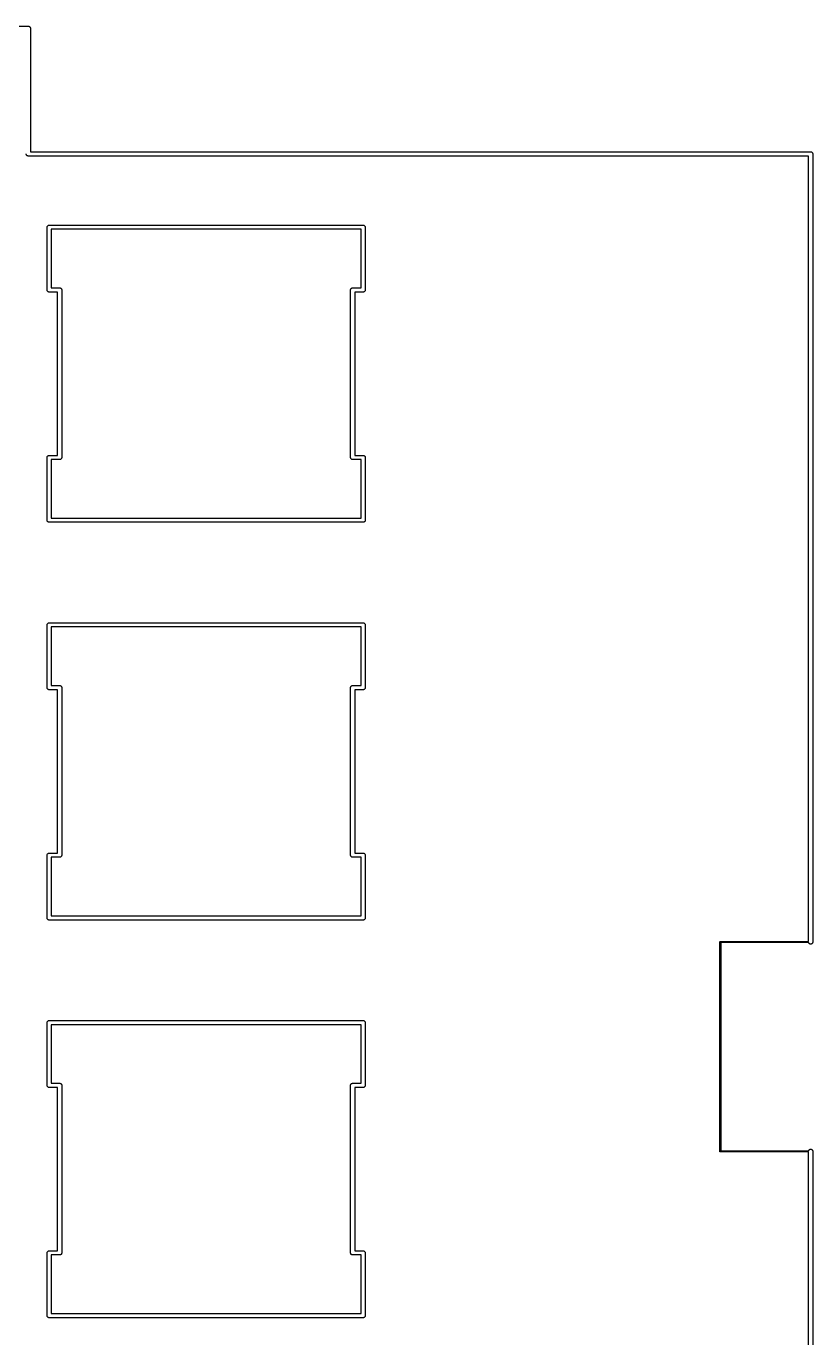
# Model space of a CAD drawing. Extents: x -0.52 to 4.17, y -1.94 to 2.49.
# Drawn here: x 2.69 to 4.17, y -0.37 to 2.097 of the extents above; entities that cross this region are included whole.
import ezdxf

# ---------------------------------------------------------------- set-up
doc = ezdxf.new("R2010")
doc.units = 0
doc.header["$MEASUREMENT"] = 0
doc.layers.add('BLACK', color=7, linetype='CONTINUOUS')

msp = doc.modelspace()

# ---------------------------------------------------------------- linework, layer by layer
at = {"layer": 'BLACK', "linetype": 'CONTINUOUS'}
for p, q in [((1.95008, 2.09653), (2.69398, 2.09653)), ((2.69398, 2.09653), (2.69418, 2.09655)), ((2.69418, 2.09655), (2.69437, 2.09653)), ((2.69437, 2.09653), (2.69495, 2.09648)), ((2.69495, 2.09648), (2.69569, 2.09625)), ((2.69569, 2.09625), (2.69637, 2.09589)), ((2.69637, 2.09589), (2.69697, 2.09539)), ((2.69697, 2.09539), (2.69747, 2.09479)), ((2.69747, 2.09479), (2.69783, 2.09411)), ((2.69783, 2.09411), (2.69806, 2.09337)), ((2.69806, 2.09337), (2.69813, 2.0926)), ((2.69813, 2.0926), (2.69811, 2.0924)), ((2.69811, 2.0924), (2.69811, 1.86031)), ((2.6903, 1.8556), (2.69022, 1.85638)), ((2.69052, 1.85486), (2.6903, 1.8556)), ((2.69089, 1.85418), (2.69052, 1.85486)), ((2.69138, 1.85358), (2.69089, 1.85418)), ((2.69198, 1.85309), (2.69138, 1.85358)), ((2.69266, 1.85272), (2.69198, 1.85309)), ((2.6934, 1.8525), (2.69266, 1.85272)), ((2.69398, 1.85244), (2.6934, 1.8525)), ((2.69418, 1.85242), (2.69398, 1.85244)), ((2.69437, 1.85244), (2.69418, 1.85242)), ((4.16213, 1.85244), (2.69437, 1.85244)), ((2.69811, 1.86031), (4.16587, 1.86031)), ((4.16213, 0.375), (4.16213, 1.85244)), ((4.16587, 1.86031), (4.16606, 1.86033)), ((4.16606, 1.86033), (4.16626, 1.86031)), ((4.16626, 1.86031), (4.16683, 1.86026)), ((4.16683, 1.86026), (4.16758, 1.86003)), ((4.16758, 1.86003), (4.16826, 1.85967)), ((4.16826, 1.85967), (4.16886, 1.85917)), ((4.16886, 1.85917), (4.16935, 1.85857)), ((4.16935, 1.85857), (4.16972, 1.85789)), ((4.16972, 1.85789), (4.16994, 1.85715)), ((4.16994, 1.85715), (4.17002, 1.85638)), ((4.17002, 1.85638), (4.17, 1.85618)), ((4.17, 1.85618), (4.17, 0.373823)), ((2.72959, 1.71858), (2.72967, 1.71935)), ((2.72961, 1.71839), (2.72959, 1.71858)), ((2.72961, 1.60066), (2.72961, 1.71839)), ((2.72967, 1.71935), (2.72989, 1.72009)), ((2.72989, 1.72009), (2.73026, 1.72078)), ((2.73026, 1.72078), (2.73075, 1.72138)), ((2.73075, 1.72138), (2.73135, 1.72187)), ((2.73135, 1.72187), (2.73203, 1.72224)), ((2.73203, 1.72224), (2.73277, 1.72246)), ((2.73277, 1.72246), (2.73335, 1.72252)), ((2.73335, 1.72252), (2.73355, 1.72254)), ((2.73355, 1.72254), (2.73374, 1.72252)), ((2.73374, 1.72252), (3.3239, 1.72252)), ((2.73748, 1.71464), (2.73748, 1.60441)), ((3.32016, 1.71464), (2.73748, 1.71464)), ((3.32016, 1.60441), (3.32016, 1.71464)), ((3.3239, 1.72252), (3.3241, 1.72254)), ((3.3241, 1.72254), (3.32429, 1.72252)), ((3.32429, 1.72252), (3.32487, 1.72246)), ((3.32487, 1.72246), (3.32561, 1.72224)), ((3.32561, 1.72224), (3.3263, 1.72187)), ((3.3263, 1.72187), (3.32689, 1.72138)), ((3.32689, 1.72138), (3.32739, 1.72078)), ((3.32739, 1.72078), (3.32775, 1.72009)), ((3.32775, 1.72009), (3.32798, 1.71935)), ((3.32798, 1.71935), (3.32805, 1.71858)), ((3.32805, 1.71858), (3.32803, 1.71839)), ((3.32803, 1.71839), (3.32803, 1.60066)), ((2.73748, 1.60441), (2.75304, 1.60441)), ((2.75304, 1.60441), (2.75323, 1.60443)), ((2.75323, 1.60443), (2.75342, 1.60441)), ((2.75342, 1.60441), (2.754, 1.60435)), ((2.754, 1.60435), (2.75475, 1.60413)), ((2.75475, 1.60413), (2.75543, 1.60376)), ((2.75543, 1.60376), (2.75603, 1.60327)), ((3.30162, 1.60327), (3.30221, 1.60376)), ((3.30221, 1.60376), (3.3029, 1.60413)), ((3.3029, 1.60413), (3.30364, 1.60435)), ((3.30364, 1.60435), (3.30422, 1.60441)), ((3.30422, 1.60441), (3.30441, 1.60443)), ((3.30441, 1.60443), (3.30461, 1.60441)), ((3.30461, 1.60441), (3.32016, 1.60441)), ((2.72959, 1.60047), (2.72961, 1.60066)), ((2.72967, 1.5997), (2.72959, 1.60047)), ((2.72989, 1.59896), (2.72967, 1.5997)), ((2.73026, 1.59827), (2.72989, 1.59896)), ((2.73075, 1.59767), (2.73026, 1.59827)), ((2.73135, 1.59718), (2.73075, 1.59767)), ((2.73203, 1.59682), (2.73135, 1.59718)), ((2.73277, 1.59659), (2.73203, 1.59682)), ((2.73335, 1.59653), (2.73277, 1.59659)), ((2.73355, 1.59651), (2.73335, 1.59653)), ((2.73374, 1.59653), (2.73355, 1.59651)), ((2.74929, 1.59653), (2.73374, 1.59653)), ((2.74929, 1.28945), (2.74929, 1.59653)), ((2.75603, 1.60327), (2.75652, 1.60267)), ((2.75652, 1.60267), (2.75689, 1.60198)), ((2.75689, 1.60198), (2.75711, 1.60124)), ((2.75711, 1.60124), (2.75719, 1.60047)), ((2.75719, 1.60047), (2.75717, 1.60028)), ((2.75717, 1.60028), (2.75717, 1.2857)), ((3.30046, 1.60047), (3.30053, 1.60124)), ((3.30048, 1.60028), (3.30046, 1.60047)), ((3.30048, 1.2857), (3.30048, 1.60028)), ((3.30053, 1.60124), (3.30076, 1.60198)), ((3.30076, 1.60198), (3.30112, 1.60267)), ((3.30112, 1.60267), (3.30162, 1.60327)), ((3.3239, 1.59653), (3.30835, 1.59653)), ((3.30835, 1.59653), (3.30835, 1.28945)), ((3.3241, 1.59651), (3.3239, 1.59653)), ((3.32429, 1.59653), (3.3241, 1.59651)), ((3.32487, 1.59659), (3.32429, 1.59653)), ((3.32561, 1.59682), (3.32487, 1.59659)), ((3.3263, 1.59718), (3.32561, 1.59682)), ((3.32689, 1.59767), (3.3263, 1.59718)), ((3.32739, 1.59827), (3.32689, 1.59767)), ((3.32775, 1.59896), (3.32739, 1.59827)), ((3.32798, 1.5997), (3.32775, 1.59896)), ((3.32805, 1.60047), (3.32798, 1.5997)), ((3.32803, 1.60066), (3.32805, 1.60047)), ((2.72959, 1.28551), (2.72967, 1.28628)), ((2.72961, 1.28532), (2.72959, 1.28551)), ((2.72961, 1.16759), (2.72961, 1.28532)), ((2.72967, 1.28628), (2.72989, 1.28702)), ((2.72989, 1.28702), (2.73026, 1.28771)), ((2.73026, 1.28771), (2.73075, 1.28831)), ((2.73075, 1.28831), (2.73135, 1.2888)), ((2.73135, 1.2888), (2.73203, 1.28916)), ((2.73203, 1.28916), (2.73277, 1.28939)), ((2.73277, 1.28939), (2.73335, 1.28945)), ((2.73335, 1.28945), (2.73355, 1.28947)), ((2.73355, 1.28947), (2.73374, 1.28945)), ((2.73374, 1.28945), (2.74929, 1.28945)), ((2.75652, 1.28331), (2.75603, 1.28271)), ((2.75689, 1.284), (2.75652, 1.28331)), ((2.75711, 1.28474), (2.75689, 1.284)), ((2.75719, 1.28551), (2.75711, 1.28474)), ((2.75717, 1.2857), (2.75719, 1.28551)), ((3.30046, 1.28551), (3.30048, 1.2857)), ((3.30053, 1.28474), (3.30046, 1.28551)), ((3.30076, 1.284), (3.30053, 1.28474)), ((3.30112, 1.28331), (3.30076, 1.284)), ((3.30162, 1.28271), (3.30112, 1.28331)), ((3.30835, 1.28945), (3.3239, 1.28945)), ((3.3239, 1.28945), (3.3241, 1.28947)), ((3.3241, 1.28947), (3.32429, 1.28945)), ((3.32429, 1.28945), (3.32487, 1.28939)), ((3.32487, 1.28939), (3.32561, 1.28916)), ((3.32561, 1.28916), (3.3263, 1.2888)), ((3.3263, 1.2888), (3.32689, 1.28831)), ((3.32689, 1.28831), (3.32739, 1.28771)), ((3.32739, 1.28771), (3.32775, 1.28702)), ((3.32775, 1.28702), (3.32798, 1.28628)), ((3.32798, 1.28628), (3.32805, 1.28551)), ((3.32805, 1.28551), (3.32803, 1.28532)), ((3.32803, 1.28532), (3.32803, 1.16759)), ((2.75304, 1.28157), (2.73748, 1.28157)), ((2.73748, 1.28157), (2.73748, 1.17134)), ((2.75323, 1.28155), (2.75304, 1.28157)), ((2.75342, 1.28157), (2.75323, 1.28155)), ((2.754, 1.28163), (2.75342, 1.28157)), ((2.75475, 1.28185), (2.754, 1.28163)), ((2.75543, 1.28222), (2.75475, 1.28185)), ((2.75603, 1.28271), (2.75543, 1.28222)), ((3.30221, 1.28222), (3.30162, 1.28271)), ((3.3029, 1.28185), (3.30221, 1.28222)), ((3.30364, 1.28163), (3.3029, 1.28185)), ((3.30441, 1.28155), (3.30364, 1.28163)), ((3.30461, 1.28157), (3.30441, 1.28155)), ((3.32016, 1.28157), (3.30461, 1.28157)), ((3.32016, 1.17134), (3.32016, 1.28157)), ((2.72959, 1.1674), (2.72961, 1.16759)), ((2.72967, 1.16663), (2.72959, 1.1674)), ((2.72989, 1.16589), (2.72967, 1.16663)), ((2.73026, 1.1652), (2.72989, 1.16589)), ((2.73075, 1.1646), (2.73026, 1.1652)), ((2.73135, 1.16411), (2.73075, 1.1646)), ((2.73203, 1.16374), (2.73135, 1.16411)), ((2.73277, 1.16352), (2.73203, 1.16374)), ((2.73335, 1.16346), (2.73277, 1.16352)), ((2.73355, 1.16344), (2.73335, 1.16346)), ((2.73374, 1.16346), (2.73355, 1.16344)), ((3.3239, 1.16346), (2.73374, 1.16346)), ((2.73748, 1.17134), (3.32016, 1.17134)), ((3.3241, 1.16344), (3.3239, 1.16346)), ((3.32429, 1.16346), (3.3241, 1.16344)), ((3.32487, 1.16352), (3.32429, 1.16346)), ((3.32561, 1.16374), (3.32487, 1.16352)), ((3.3263, 1.16411), (3.32561, 1.16374)), ((3.32689, 1.1646), (3.3263, 1.16411)), ((3.32739, 1.1652), (3.32689, 1.1646)), ((3.32775, 1.16589), (3.32739, 1.1652)), ((3.32798, 1.16663), (3.32775, 1.16589)), ((3.32805, 1.1674), (3.32798, 1.16663)), ((3.32803, 1.16759), (3.32805, 1.1674)), ((2.72959, 0.970549), (2.72967, 0.971321)), ((2.72961, 0.970356), (2.72959, 0.970549)), ((2.72961, 0.852632), (2.72961, 0.970356)), ((2.72967, 0.971321), (2.72989, 0.972063)), ((2.72989, 0.972063), (2.73026, 0.972747)), ((2.73026, 0.972747), (2.73075, 0.973346)), ((2.73075, 0.973346), (2.73135, 0.973838)), ((2.73135, 0.973838), (2.73203, 0.974204)), ((2.73203, 0.974204), (2.73277, 0.974429)), ((2.73277, 0.974429), (2.73335, 0.974486)), ((2.73335, 0.974486), (2.73355, 0.974505)), ((2.73355, 0.974505), (2.73374, 0.974486)), ((2.73374, 0.974486), (3.3239, 0.974486)), ((2.73748, 0.966612), (2.73748, 0.856376)), ((3.32016, 0.966612), (2.73748, 0.966612)), ((3.32016, 0.856376), (3.32016, 0.966612)), ((3.3239, 0.974486), (3.3241, 0.974505)), ((3.3241, 0.974505), (3.32429, 0.974486)), ((3.32429, 0.974486), (3.32487, 0.974429)), ((3.32487, 0.974429), (3.32561, 0.974204)), ((3.32561, 0.974204), (3.3263, 0.973838)), ((3.3263, 0.973838), (3.32689, 0.973346)), ((3.32689, 0.973346), (3.32739, 0.972747)), ((3.32739, 0.972747), (3.32775, 0.972063)), ((3.32775, 0.972063), (3.32798, 0.971321)), ((3.32798, 0.971321), (3.32805, 0.970549)), ((3.32805, 0.970549), (3.32803, 0.970356)), ((3.32803, 0.970356), (3.32803, 0.852632)), ((2.72959, 0.852439), (2.72961, 0.852632)), ((2.72967, 0.851667), (2.72959, 0.852439)), ((2.72989, 0.850925), (2.72967, 0.851667)), ((2.73026, 0.850241), (2.72989, 0.850925)), ((2.73075, 0.849642), (2.73026, 0.850241)), ((2.73135, 0.84915), (2.73075, 0.849642)), ((2.73203, 0.848784), (2.73135, 0.84915)), ((2.73277, 0.848559), (2.73203, 0.848784)), ((2.73335, 0.848502), (2.73277, 0.848559)), ((2.73355, 0.848483), (2.73335, 0.848502)), ((2.73374, 0.848502), (2.73355, 0.848483)), ((2.74929, 0.848502), (2.73374, 0.848502)), ((2.73748, 0.856376), (2.75304, 0.856376)), ((2.74929, 0.541415), (2.74929, 0.848502)), ((2.75304, 0.856376), (2.75323, 0.856395)), ((2.75323, 0.856395), (2.75342, 0.856376)), ((2.75342, 0.856376), (2.754, 0.856319)), ((2.754, 0.856319), (2.75475, 0.856094)), ((2.75475, 0.856094), (2.75543, 0.855728)), ((2.75543, 0.855728), (2.75603, 0.855236)), ((2.75603, 0.855236), (2.75652, 0.854637)), ((2.75652, 0.854637), (2.75689, 0.853953)), ((2.75689, 0.853953), (2.75711, 0.853211)), ((2.75711, 0.853211), (2.75719, 0.852439)), ((2.75719, 0.852439), (2.75717, 0.852246)), ((2.75717, 0.852246), (2.75717, 0.537671)), ((3.30046, 0.852439), (3.30053, 0.853211)), ((3.30048, 0.852245), (3.30046, 0.852439)), ((3.30048, 0.537671), (3.30048, 0.852245)), ((3.30053, 0.853211), (3.30076, 0.853953)), ((3.30076, 0.853953), (3.30112, 0.854637)), ((3.30112, 0.854637), (3.30162, 0.855236)), ((3.30162, 0.855236), (3.30221, 0.855728)), ((3.30221, 0.855728), (3.3029, 0.856094)), ((3.3029, 0.856094), (3.30364, 0.856319)), ((3.30364, 0.856319), (3.30422, 0.856376)), ((3.30422, 0.856376), (3.30441, 0.856395)), ((3.30441, 0.856395), (3.30461, 0.856376)), ((3.30461, 0.856376), (3.32016, 0.856376)), ((3.3239, 0.848502), (3.30835, 0.848502)), ((3.30835, 0.848502), (3.30835, 0.541415)), ((3.3241, 0.848483), (3.3239, 0.848502)), ((3.32429, 0.848502), (3.3241, 0.848483)), ((3.32487, 0.848559), (3.32429, 0.848502)), ((3.32561, 0.848784), (3.32487, 0.848559)), ((3.3263, 0.84915), (3.32561, 0.848784)), ((3.32689, 0.849642), (3.3263, 0.84915)), ((3.32739, 0.850241), (3.32689, 0.849642)), ((3.32775, 0.850925), (3.32739, 0.850241)), ((3.32798, 0.851667), (3.32775, 0.850925)), ((3.32805, 0.852439), (3.32798, 0.851667)), ((3.32803, 0.852632), (3.32805, 0.852439)), ((2.72959, 0.537478), (2.72967, 0.53825)), ((2.72961, 0.537285), (2.72959, 0.537478)), ((2.72961, 0.419561), (2.72961, 0.537285)), ((2.72967, 0.53825), (2.72989, 0.538992)), ((2.72989, 0.538992), (2.73026, 0.539676)), ((2.73026, 0.539676), (2.73075, 0.540276)), ((2.73075, 0.540276), (2.73135, 0.540768)), ((2.73135, 0.540768), (2.73203, 0.541133)), ((2.73203, 0.541133), (2.73277, 0.541358)), ((2.73277, 0.541358), (2.73335, 0.541415)), ((2.73335, 0.541415), (2.73355, 0.541434)), ((2.73355, 0.541434), (2.73374, 0.541415)), ((2.73374, 0.541415), (2.74929, 0.541415)), ((2.75304, 0.533541), (2.73748, 0.533541)), ((2.73748, 0.533541), (2.73748, 0.423305)), ((2.75323, 0.533522), (2.75304, 0.533541)), ((2.75342, 0.533541), (2.75323, 0.533522)), ((2.754, 0.533598), (2.75342, 0.533541)), ((2.75475, 0.533823), (2.754, 0.533598)), ((2.75543, 0.534189), (2.75475, 0.533823)), ((2.75603, 0.534681), (2.75543, 0.534189)), ((2.75652, 0.53528), (2.75603, 0.534681)), ((2.75689, 0.535964), (2.75652, 0.53528)), ((2.75711, 0.536706), (2.75689, 0.535964)), ((2.75719, 0.537478), (2.75711, 0.536706)), ((2.75717, 0.537671), (2.75719, 0.537478)), ((3.30046, 0.537478), (3.30048, 0.537671)), ((3.30053, 0.536706), (3.30046, 0.537478)), ((3.30076, 0.535964), (3.30053, 0.536706)), ((3.30112, 0.53528), (3.30076, 0.535964)), ((3.30162, 0.534681), (3.30112, 0.53528)), ((3.30221, 0.534189), (3.30162, 0.534681)), ((3.3029, 0.533823), (3.30221, 0.534189)), ((3.30364, 0.533598), (3.3029, 0.533823)), ((3.30441, 0.533522), (3.30364, 0.533598)), ((3.30461, 0.533541), (3.30441, 0.533522)), ((3.32016, 0.533541), (3.30461, 0.533541)), ((3.30835, 0.541415), (3.3239, 0.541415)), ((3.32016, 0.423305), (3.32016, 0.533541)), ((3.3239, 0.541415), (3.3241, 0.541434)), ((3.3241, 0.541434), (3.32429, 0.541415)), ((3.32429, 0.541415), (3.32487, 0.541358)), ((3.32487, 0.541358), (3.32561, 0.541133)), ((3.32561, 0.541133), (3.3263, 0.540768)), ((3.3263, 0.540768), (3.32689, 0.540276)), ((3.32689, 0.540276), (3.32739, 0.539676)), ((3.32739, 0.539676), (3.32775, 0.538992)), ((3.32775, 0.538992), (3.32798, 0.53825)), ((3.32798, 0.53825), (3.32805, 0.537478)), ((3.32805, 0.537478), (3.32803, 0.537285)), ((3.32803, 0.537285), (3.32803, 0.419561)), ((2.72959, 0.419368), (2.72961, 0.419561)), ((2.72967, 0.418596), (2.72959, 0.419368)), ((2.73748, 0.423305), (3.32016, 0.423305)), ((3.32805, 0.419368), (3.32798, 0.418596)), ((3.32803, 0.419561), (3.32805, 0.419368)), ((2.72989, 0.417854), (2.72967, 0.418596)), ((2.73026, 0.41717), (2.72989, 0.417854)), ((2.73075, 0.416571), (2.73026, 0.41717)), ((2.73135, 0.416079), (2.73075, 0.416571)), ((2.73203, 0.415713), (2.73135, 0.416079)), ((2.73277, 0.415488), (2.73203, 0.415713)), ((2.73335, 0.415431), (2.73277, 0.415488)), ((2.73355, 0.415412), (2.73335, 0.415431)), ((2.73374, 0.415431), (2.73355, 0.415412)), ((3.3239, 0.415431), (2.73374, 0.415431)), ((3.3241, 0.415412), (3.3239, 0.415431)), ((3.32429, 0.415431), (3.3241, 0.415412)), ((3.32487, 0.415488), (3.32429, 0.415431)), ((3.32561, 0.415713), (3.32487, 0.415488)), ((3.3263, 0.416079), (3.32561, 0.415713)), ((3.32689, 0.416571), (3.3263, 0.416079)), ((3.32739, 0.41717), (3.32689, 0.416571)), ((3.32775, 0.417854), (3.32739, 0.41717)), ((3.32798, 0.418596), (3.32775, 0.417854)), ((3.99507, 0.374016), (3.99509, 0.374209)), ((3.99508, 0.373967), (3.99507, 0.374016)), ((3.99508, -0.019637), (3.99508, 0.373967)), ((3.99509, 0.374209), (3.99515, 0.374394)), ((3.99515, 0.374394), (3.99524, 0.374565)), ((3.99524, 0.374565), (3.99536, 0.374715)), ((3.99536, 0.374715), (3.99551, 0.374838)), ((3.99551, 0.374838), (3.99568, 0.374929)), ((3.99568, 0.374929), (3.99587, 0.374986)), ((3.99587, 0.374986), (3.99602, 0.375)), ((3.99602, 0.375), (3.99606, 0.375005)), ((3.99602, 0.375), (3.99602, 0.375)), ((3.99606, 0.375005), (3.99611, 0.375)), ((3.99611, 0.375), (4.16213, 0.375)), ((4.16225, 0.373031), (3.99705, 0.373031)), ((3.99705, 0.373031), (3.99705, -0.018701)), ((4.16241, 0.372502), (4.16225, 0.373031)), ((4.16277, 0.371818), (4.16241, 0.372502)), ((4.16326, 0.371218), (4.16277, 0.371818)), ((4.16386, 0.370726), (4.16326, 0.371218)), ((4.16455, 0.370361), (4.16386, 0.370726)), ((4.16529, 0.370136), (4.16455, 0.370361)), ((4.16606, 0.37006), (4.16529, 0.370136)), ((4.16683, 0.370136), (4.16606, 0.37006)), ((4.16758, 0.370361), (4.16683, 0.370136)), ((4.16826, 0.370726), (4.16758, 0.370361)), ((4.16886, 0.371218), (4.16826, 0.370726)), ((4.16935, 0.371818), (4.16886, 0.371218)), ((4.16972, 0.372502), (4.16935, 0.371818)), ((4.16994, 0.373244), (4.16972, 0.372502)), ((4.17, 0.373823), (4.16994, 0.373244)), ((2.72959, 0.222518), (2.72967, 0.223289)), ((2.72961, 0.222325), (2.72959, 0.222518)), ((2.72961, 0.104601), (2.72961, 0.222325)), ((2.72967, 0.223289), (2.72989, 0.224032)), ((2.72989, 0.224032), (2.73026, 0.224715)), ((2.73026, 0.224715), (2.73075, 0.225315)), ((2.73075, 0.225315), (2.73135, 0.225807)), ((2.73135, 0.225807), (2.73203, 0.226173)), ((2.73203, 0.226173), (2.73277, 0.226398)), ((2.73277, 0.226398), (2.73335, 0.226455)), ((2.73335, 0.226455), (2.73355, 0.226474)), ((2.73355, 0.226474), (2.73374, 0.226455)), ((2.73374, 0.226455), (3.3239, 0.226455)), ((3.3239, 0.226455), (3.3241, 0.226474)), ((3.3241, 0.226474), (3.32429, 0.226455)), ((3.32429, 0.226455), (3.32487, 0.226398)), ((3.32487, 0.226398), (3.32561, 0.226173)), ((3.32561, 0.226173), (3.3263, 0.225807)), ((3.3263, 0.225807), (3.32689, 0.225315)), ((3.32689, 0.225315), (3.32739, 0.224715)), ((3.32739, 0.224715), (3.32775, 0.224032)), ((3.32775, 0.224032), (3.32798, 0.223289)), ((3.32798, 0.223289), (3.32805, 0.222518)), ((3.32805, 0.222518), (3.32803, 0.222325)), ((3.32803, 0.222325), (3.32803, 0.1046)), ((2.73748, 0.218581), (2.73748, 0.108344)), ((3.32016, 0.218581), (2.73748, 0.218581)), ((3.32016, 0.108344), (3.32016, 0.218581)), ((2.72959, 0.104407), (2.72961, 0.104601)), ((2.72967, 0.103636), (2.72959, 0.104407)), ((2.72989, 0.102894), (2.72967, 0.103636)), ((2.73026, 0.10221), (2.72989, 0.102894)), ((2.73075, 0.10161), (2.73026, 0.10221)), ((2.73135, 0.101118), (2.73075, 0.10161)), ((2.73203, 0.100753), (2.73135, 0.101118)), ((2.73277, 0.100527), (2.73203, 0.100753)), ((2.73335, 0.10047), (2.73277, 0.100527)), ((2.73355, 0.100451), (2.73335, 0.10047)), ((2.73374, 0.10047), (2.73355, 0.100451)), ((2.74929, 0.10047), (2.73374, 0.10047)), ((2.73748, 0.108344), (2.75304, 0.108344)), ((2.74929, -0.206616), (2.74929, 0.10047)), ((2.75304, 0.108344), (2.75323, 0.108363)), ((2.75323, 0.108363), (2.75342, 0.108344)), ((2.75342, 0.108344), (2.754, 0.108287)), ((2.754, 0.108287), (2.75475, 0.108062)), ((2.75475, 0.108062), (2.75543, 0.107697)), ((2.75543, 0.107697), (2.75603, 0.107205)), ((2.75603, 0.107205), (2.75652, 0.106605)), ((2.75652, 0.106605), (2.75689, 0.105921)), ((2.75689, 0.105921), (2.75711, 0.105179)), ((2.75711, 0.105179), (2.75719, 0.104407)), ((2.75719, 0.104407), (2.75717, 0.104214)), ((2.75717, 0.104214), (2.75717, -0.21036)), ((3.30046, 0.104407), (3.30053, 0.105179)), ((3.30048, 0.104214), (3.30046, 0.104407)), ((3.30048, -0.21036), (3.30048, 0.104214)), ((3.30053, 0.105179), (3.30076, 0.105921)), ((3.30076, 0.105921), (3.30112, 0.106605)), ((3.30112, 0.106605), (3.30162, 0.107205)), ((3.30162, 0.107205), (3.30221, 0.107697)), ((3.30221, 0.107697), (3.3029, 0.108062)), ((3.3029, 0.108062), (3.30364, 0.108287)), ((3.30364, 0.108287), (3.30422, 0.108344)), ((3.30422, 0.108344), (3.30441, 0.108363)), ((3.30441, 0.108363), (3.30461, 0.108344)), ((3.30461, 0.108344), (3.32016, 0.108344)), ((3.3239, 0.10047), (3.30835, 0.10047)), ((3.30835, 0.10047), (3.30835, -0.206616)), ((3.3241, 0.100451), (3.3239, 0.10047)), ((3.32429, 0.10047), (3.3241, 0.100451)), ((3.32487, 0.100527), (3.32429, 0.10047)), ((3.32561, 0.100753), (3.32487, 0.100527)), ((3.3263, 0.101118), (3.32561, 0.100753)), ((3.32689, 0.10161), (3.3263, 0.101118)), ((3.32739, 0.10221), (3.32689, 0.10161)), ((3.32775, 0.102894), (3.32739, 0.10221)), ((3.32798, 0.103636), (3.32775, 0.102894)), ((3.32805, 0.104407), (3.32798, 0.103636)), ((3.32803, 0.1046), (3.32805, 0.104407)), ((3.99507, -0.019685), (3.99508, -0.019637)), ((3.99509, -0.019878), (3.99507, -0.019685)), ((3.99515, -0.020064), (3.99509, -0.019878)), ((3.99524, -0.020234), (3.99515, -0.020064)), ((3.99536, -0.020384), (3.99524, -0.020234)), ((3.99551, -0.020507), (3.99536, -0.020384)), ((3.99568, -0.020599), (3.99551, -0.020507)), ((3.99587, -0.020655), (3.99568, -0.020599)), ((3.99606, -0.020674), (3.99587, -0.020655)), ((3.99611, -0.020669), (3.99606, -0.020674)), ((4.16213, -0.020669), (3.99611, -0.020669)), ((3.99705, -0.018701), (4.16225, -0.018701)), ((4.16213, -1.19546), (4.16213, -0.020669)), ((4.16225, -0.018701), (4.16241, -0.018171)), ((4.16241, -0.018171), (4.16277, -0.017487)), ((4.16277, -0.017487), (4.16326, -0.016888)), ((4.16326, -0.016888), (4.16386, -0.016396)), ((4.16386, -0.016396), (4.16455, -0.01603)), ((4.16455, -0.01603), (4.16529, -0.015805)), ((4.16529, -0.015805), (4.16606, -0.015729)), ((4.16606, -0.015729), (4.16683, -0.015805)), ((4.16683, -0.015805), (4.16758, -0.01603)), ((4.16758, -0.01603), (4.16826, -0.016396)), ((4.16826, -0.016396), (4.16886, -0.016888)), ((4.16886, -0.016888), (4.16935, -0.017487)), ((4.16935, -0.017487), (4.16972, -0.018171)), ((4.16972, -0.018171), (4.16994, -0.018913)), ((4.16994, -0.018913), (4.17, -0.019492)), ((4.17, -0.019492), (4.17, -1.19684)), ((2.72959, -0.210553), (2.72967, -0.209781)), ((2.72961, -0.210746), (2.72959, -0.210553)), ((2.72961, -0.32847), (2.72961, -0.210746)), ((2.72967, -0.209781), (2.72989, -0.209039)), ((2.72989, -0.209039), (2.73026, -0.208355)), ((2.73026, -0.208355), (2.73075, -0.207756)), ((2.73075, -0.207756), (2.73135, -0.207264)), ((2.73135, -0.207264), (2.73203, -0.206898)), ((2.73203, -0.206898), (2.73277, -0.206673)), ((2.73277, -0.206673), (2.73335, -0.206616)), ((2.73335, -0.206616), (2.73355, -0.206597)), ((2.73355, -0.206597), (2.73374, -0.206616)), ((2.73374, -0.206616), (2.74929, -0.206616)), ((2.75304, -0.21449), (2.73748, -0.21449)), ((2.73748, -0.21449), (2.73748, -0.324726)), ((2.75323, -0.214509), (2.75304, -0.21449)), ((2.75342, -0.21449), (2.75323, -0.214509)), ((2.754, -0.214433), (2.75342, -0.21449)), ((2.75475, -0.214208), (2.754, -0.214433)), ((2.75543, -0.213843), (2.75475, -0.214208)), ((2.75603, -0.213351), (2.75543, -0.213843)), ((2.75652, -0.212751), (2.75603, -0.213351)), ((2.75689, -0.212067), (2.75652, -0.212751)), ((2.75711, -0.211325), (2.75689, -0.212067)), ((2.75719, -0.210553), (2.75711, -0.211325)), ((2.75717, -0.21036), (2.75719, -0.210553)), ((3.30046, -0.210553), (3.30048, -0.21036)), ((3.30053, -0.211325), (3.30046, -0.210553)), ((3.30076, -0.212067), (3.30053, -0.211325)), ((3.30112, -0.212751), (3.30076, -0.212067)), ((3.30162, -0.213351), (3.30112, -0.212751)), ((3.30221, -0.213843), (3.30162, -0.213351)), ((3.3029, -0.214208), (3.30221, -0.213843)), ((3.30364, -0.214433), (3.3029, -0.214208)), ((3.30441, -0.214509), (3.30364, -0.214433)), ((3.30461, -0.21449), (3.30441, -0.214509)), ((3.32016, -0.21449), (3.30461, -0.21449)), ((3.30835, -0.206616), (3.3239, -0.206616)), ((3.32016, -0.324726), (3.32016, -0.21449)), ((3.3239, -0.206616), (3.3241, -0.206597)), ((3.3241, -0.206597), (3.32429, -0.206616)), ((3.32429, -0.206616), (3.32487, -0.206673)), ((3.32487, -0.206673), (3.32561, -0.206898)), ((3.32561, -0.206898), (3.3263, -0.207264)), ((3.3263, -0.207264), (3.32689, -0.207756)), ((3.32689, -0.207756), (3.32739, -0.208355)), ((3.32739, -0.208355), (3.32775, -0.209039)), ((3.32775, -0.209039), (3.32798, -0.209781)), ((3.32798, -0.209781), (3.32805, -0.210553)), ((3.32805, -0.210553), (3.32803, -0.210746)), ((3.32803, -0.210746), (3.32803, -0.32847)), ((2.72959, -0.328663), (2.72961, -0.32847)), ((2.72967, -0.329435), (2.72959, -0.328663)), ((2.72989, -0.330177), (2.72967, -0.329435)), ((2.73026, -0.330861), (2.72989, -0.330177)), ((2.73075, -0.331461), (2.73026, -0.330861)), ((2.73135, -0.331953), (2.73075, -0.331461)), ((2.73203, -0.332318), (2.73135, -0.331953)), ((2.73277, -0.332543), (2.73203, -0.332318)), ((2.73335, -0.3326), (2.73277, -0.332543)), ((2.73355, -0.332619), (2.73335, -0.3326)), ((2.73374, -0.3326), (2.73355, -0.332619)), ((3.3239, -0.3326), (2.73374, -0.3326)), ((2.73748, -0.324726), (3.32016, -0.324726)), ((3.3241, -0.332619), (3.3239, -0.3326)), ((3.32429, -0.3326), (3.3241, -0.332619)), ((3.32487, -0.332543), (3.32429, -0.3326)), ((3.32561, -0.332318), (3.32487, -0.332543)), ((3.3263, -0.331953), (3.32561, -0.332318)), ((3.32689, -0.331461), (3.3263, -0.331953)), ((3.32739, -0.330861), (3.32689, -0.331461)), ((3.32775, -0.330177), (3.32739, -0.330861)), ((3.32798, -0.329435), (3.32775, -0.330177)), ((3.32805, -0.328663), (3.32798, -0.329435)), ((3.32803, -0.32847), (3.32805, -0.328663))]:
    msp.add_line(p, q, dxfattribs=at)

doc.saveas('drawing.dxf')
